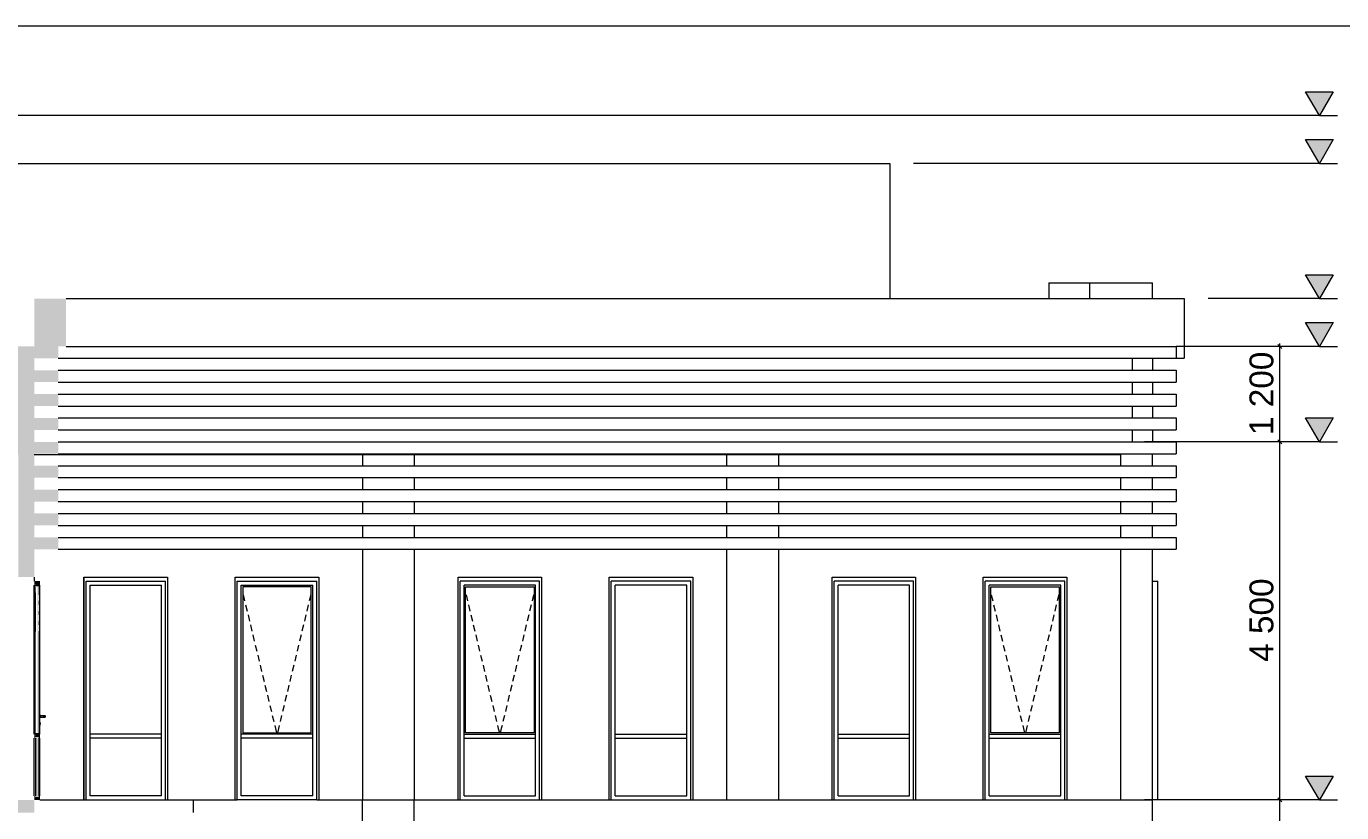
# Model space of a CAD drawing. Header units: millimetres. Extents: x 1499747 to 4230374, y -28481 to 441852.
# Drawn here: x 2547997 to 2564527, y 21343 to 31225 of the extents above; entities that cross this region are included whole.
import ezdxf
from ezdxf.xclip import XClip

# ---------------------------------------------------------------- set-up
doc = ezdxf.new("R2010")
doc.units = ezdxf.units.MM
doc.header["$MEASUREMENT"] = 0
doc.header["$XCLIPFRAME"] = 0
for name, color, linetype, lineweight in [('3 Разрез_22_0_Ном._пера__7_Ном._пера__7', 7, 'Continuous', 18), ('3 Разрез_22_Витражные окна_Ном._пера__1_Ном._пера__7', 7, 'Continuous', 18), ('3 Разрез_22_Витражные окна_Ном._пера__7', 7, 'Continuous', 18), ('3 Разрез_22_Витражные окна_Ном._пера__92_Ном._пера__233', 233, 'Continuous', 18), ('3 Разрез_22_Конструктив - Колонны_Ном._пера__8_Ном._пера__12', 12, 'Continuous', 18), ('3 Разрез_22_Конструктив - Перекрытия_Ном._пера__1_Ном._пера__7', 7, 'Continuous', 18), ('3 Разрез_22_Конструктив - Перекрытия_Ном._пера__7', 7, 'Continuous', 18), ('3 Разрез_22_Конструктив - Стены Ненесущие Газоблок_Ном._пера__1_Ном._пера__7', 7, 'Continuous', 18), ('3 Разрез_22_Конструктив - Стены Ненесущие Газоблок_Ном._пера__7', 7, 'Continuous', 18), ('3 Разрез_22_Конструктив - Стены Ненесущие Газоблок_Ном._пера__87_Ном._пера__251', 251, 'Continuous', 18), ('3 Разрез_22_Окна Archicad_Ном._пера__87_Ном._пера__251', 251, 'Continuous', 18), ('3 Разрез_22_Парапет_Ном._пера__20_Ном._пера__1', 1, 'Continuous', 18), ('3 Разрез_22_Парапет_Ном._пера__7', 7, 'Continuous', 18), ('3 Разрез_22_Размер - Общий_Ном._пера__1_Ном._пера__7', 7, 'Continuous', 18), ('3 Разрез_22_Ребра Навес_Ном._пера__1_Ном._пера__7', 7, 'Continuous', 18), ('3 Разрез_22_Ребра Навес_Ном._пера__7', 7, 'Continuous', 18)]:
    doc.layers.add(name, color=color, linetype=linetype, lineweight=lineweight)
doc.layers.add('Чертеж и Рисунок', color=7, linetype='Continuous')
doc.styles.add('СГЕНЕРИР_СТИЛЬ_2', font='arial.ttf')

# ---------------------------------------------------------------- blocks, each defined once
blk = doc.blocks.new('Чертеж_3_22', base_point=(1450000, 29700))
at = {"layer": '3 Разрез_22_Витражные окна_Ном._пера__7', "linetype": 'Continuous'}
for points in [[(1441895, 51878), (1441904, 51878), (1441904, 51883), (1441910, 51883), (1441910, 51893), (1441950, 51893), (1441950, 51883), (1441959, 51883), (1441959, 51878), (1441965, 51878), (1441965, 51928), (1441895, 51928)], [(1441899, 51858), (1441904, 51858), (1441904, 51878), (1441899, 51878)], [(1441904, 51863), (1441959, 51863), (1441959, 51883), (1441949, 51883), (1441949, 51878), (1441911, 51878), (1441911, 51883), (1441904, 51883)], [(1441911, 51878), (1441949, 51878), (1441949, 51893), (1441911, 51893)], [(1441933, 50018), (1441949, 50018), (1441949, 51863), (1441933, 51863)], [(1441910, 50003), (1441895, 50003), (1441895, 49953), (1441910, 49953), (1441910, 49968), (1441950, 49968), (1441950, 49953), (1441965, 49953), (1441965, 50003), (1441950, 50003), (1441950, 49988), (1441910, 49988)], [(1441899, 50003), (1441904, 50003), (1441904, 50023), (1441899, 50023)], [(1441904, 50018), (1441904, 50003), (1441910, 50003), (1441910, 49998), (1441911, 49998), (1441911, 50003), (1441949, 50003), (1441949, 49998), (1441950, 49998), (1441950, 50003), (1441959, 50003), (1441959, 50018)], [(1441911, 49988), (1441949, 49988), (1441949, 50003), (1441911, 50003)], [(1441911, 49213), (1441949, 49213), (1441949, 49968), (1441911, 49968)], [(1441895, 49178), (1441965, 49178), (1441965, 49228), (1441950, 49228), (1441950, 49213), (1441910, 49213), (1441910, 49228), (1441895, 49228)]]:
    blk.add_hatch(color=256, dxfattribs=at).paths.add_polyline_path(points)
at = {"layer": '3 Разрез_22_Конструктив - Перекрытия_Ном._пера__7', "linetype": 'Continuous'}
for points in [[(1438095, 53518), (1441895, 53518), (1441895, 53678), (1438095, 53678)], [(1438095, 49178), (1438095, 49018), (1441895, 49018), (1441895, 49178)]]:
    blk.add_hatch(color=256, dxfattribs=at).paths.add_polyline_path(points)
at = {"layer": '3 Разрез_22_Конструктив - Стены Ненесущие Газоблок_Ном._пера__7', "linetype": 'Continuous'}
for points in [[(1441645, 53678), (1441895, 53678), (1441895, 54878), (1441645, 54878)], [(1441695, 51978), (1441895, 51978), (1441895, 53518), (1441695, 53518)]]:
    blk.add_hatch(color=256, dxfattribs=at).paths.add_polyline_path(points)
at = {"layer": '3 Разрез_22_Парапет_Ном._пера__7', "linetype": 'Continuous'}
blk.add_hatch(color=256, dxfattribs=at).paths.add_polyline_path([(1441895, 54878), (1442195, 54878), (1442195, 54878), (1442295, 54878), (1442295, 55478), (1441895, 55478)])
at = {"layer": '3 Разрез_22_Размер - Общий_Ном._пера__1_Ном._пера__7', "linetype": 'Continuous'}
for points in [[(1458045, 57778), (1458219, 58078), (1457871, 58078)], [(1458045, 57178), (1458219, 57478), (1457871, 57478)], [(1458045, 55478), (1458219, 55778), (1457871, 55778)], [(1458045, 54878), (1458219, 55178), (1457871, 55178)], [(1458045, 53678), (1458219, 53978), (1457871, 53978)], [(1458045, 49178), (1458219, 49478), (1457871, 49478)]]:
    blk.add_hatch(color=256, dxfattribs=at).paths.add_polyline_path(points)
at = {"layer": '3 Разрез_22_Ребра Навес_Ном._пера__7', "linetype": 'Continuous'}
for points in [[(1442195, 54878), (1441895, 54878), (1441895, 54728), (1442195, 54728)], [(1442195, 54578), (1441895, 54578), (1441895, 54428), (1442195, 54428)], [(1441895, 54128), (1442195, 54128), (1442195, 54278), (1441895, 54278)], [(1441895, 53828), (1442195, 53828), (1442195, 53978), (1441895, 53978)], [(1442195, 53678), (1441895, 53678), (1441895, 53528), (1442195, 53528)], [(1441895, 53378), (1441895, 53228), (1442195, 53228), (1442195, 53378)], [(1442195, 53078), (1441895, 53078), (1441895, 52928), (1442195, 52928)], [(1441895, 52778), (1441895, 52628), (1442195, 52628), (1442195, 52778)], [(1441895, 52328), (1442195, 52328), (1442195, 52478), (1441895, 52478)]]:
    blk.add_hatch(color=256, dxfattribs=at).paths.add_polyline_path(points)
at = {"layer": '3 Разрез_22_0_Ном._пера__7_Ном._пера__7', "linetype": 'Continuous', "flags": 128}
blk.add_lwpolyline([(1410000, 58900), (1410000, 500), (1491500, 500), (1491500, 58900)], close=True, dxfattribs=at)
at = {"layer": '3 Разрез_22_Витражные окна_Ном._пера__1_Ном._пера__7', "linetype": 'Continuous'}
for p, q in [((1442545, 51928), (1443545, 51928)), ((1442545, 51478), (1442545, 51928)), ((1443545, 51478), (1443545, 51928)), ((1443545, 51578), (1443545, 51928)), ((1443545, 51927), (1443545, 51928)), ((1443545, 51928), (1443545, 51928)), ((1444444, 51928), (1445444, 51928)), ((1444444, 51478), (1444444, 51928)), ((1445444, 51927), (1445445, 51928)), ((1445444, 51928), (1445445, 51928)), ((1445444, 51478), (1445444, 51928)), ((1445445, 51578), (1445445, 51928)), ((1445445, 51578), (1445445, 51928)), ((1447245, 51478), (1447245, 51928)), ((1448245, 51928), (1447245, 51928)), ((1448245, 51478), (1448245, 51928)), ((1448245, 51578), (1448245, 51928)), ((1448245, 51927), (1448245, 51928)), ((1448245, 51928), (1448245, 51928)), ((1449145, 51478), (1449145, 51928)), ((1450145, 51928), (1449145, 51928)), ((1449145, 51928), (1449145, 51928)), ((1449145, 51928), (1449145, 51927)), ((1449145, 51578), (1449145, 51928)), ((1450145, 51478), (1450145, 51928)), ((1451945, 51478), (1451945, 51928)), ((1452945, 51928), (1451945, 51928)), ((1451945, 51928), (1451945, 51928)), ((1451945, 51928), (1451945, 51927)), ((1451945, 51578), (1451945, 51928)), ((1452945, 51478), (1452945, 51928)), ((1453844, 51478), (1453844, 51928)), ((1454844, 51928), (1453844, 51928)), ((1454845, 51928), (1454844, 51928)), ((1454845, 51928), (1454844, 51927)), ((1454844, 51478), (1454844, 51928)), ((1454845, 51578), (1454845, 51928)), ((1455945, 51928), (1456015, 51928)), ((1456015, 51578), (1456015, 51928)), ((1441895, 51578), (1441895, 51878)), ((1441899, 50023), (1441899, 51858)), ((1441904, 51779), (1441904, 51858)), ((1441959, 51756), (1441959, 51863)), ((1441965, 51578), (1441965, 51878)), ((1442595, 51878), (1443495, 51878)), ((1442595, 51478), (1442595, 51878)), ((1443495, 51478), (1443495, 51878)), ((1444494, 51878), (1445394, 51878)), ((1444494, 51478), (1444494, 51878)), ((1444514, 51858), (1444514, 50023)), ((1445374, 51858), (1444514, 51858)), ((1445374, 50023), (1445374, 51858)), ((1445394, 51478), (1445394, 51878)), ((1447295, 51478), (1447295, 51878)), ((1448195, 51878), (1447295, 51878)), ((1447315, 50023), (1447315, 51858)), ((1447315, 51858), (1448175, 51858)), ((1448175, 51858), (1448175, 50023)), ((1448195, 51478), (1448195, 51878)), ((1449195, 51478), (1449195, 51878)), ((1450095, 51878), (1449195, 51878)), ((1450095, 51478), (1450095, 51878)), ((1451995, 51478), (1451995, 51878)), ((1452895, 51878), (1451995, 51878)), ((1452895, 51478), (1452895, 51878)), ((1453894, 51478), (1453894, 51878)), ((1454794, 51878), (1453894, 51878)), ((1453914, 50023), (1453914, 51858)), ((1453914, 51858), (1454774, 51858)), ((1454774, 51858), (1454774, 50023)), ((1454794, 51478), (1454794, 51878)), ((1441895, 50178), (1441895, 51578)), ((1441959, 51630), (1441959, 51678)), ((1441965, 50178), (1441965, 51578)), ((1443545, 50178), (1443545, 51578)), ((1443545, 51578), (1443545, 51578)), ((1445445, 51578), (1445444, 51578)), ((1445445, 50178), (1445445, 51578)), ((1445445, 50178), (1445445, 51578)), ((1448245, 50178), (1448245, 51578)), ((1448245, 51578), (1448245, 51578)), ((1449145, 51578), (1449145, 51578)), ((1449145, 50178), (1449145, 51578)), ((1451945, 51578), (1451945, 51578)), ((1451945, 50178), (1451945, 51578)), ((1454845, 51578), (1454844, 51578)), ((1454845, 50178), (1454845, 51578)), ((1456015, 50178), (1456015, 51578)), ((1441959, 51504), (1441959, 51552)), ((1441959, 51377), (1441959, 51426)), ((1442545, 49978), (1442545, 51478)), ((1442595, 50003), (1442595, 51478)), ((1443495, 50003), (1443495, 51478)), ((1443545, 49978), (1443545, 51478)), ((1444444, 49978), (1444444, 51478)), ((1444494, 50003), (1444494, 51478)), ((1445394, 50003), (1445394, 51478)), ((1445444, 49978), (1445444, 51478)), ((1447245, 49978), (1447245, 51478)), ((1447295, 50003), (1447295, 51478)), ((1448195, 50003), (1448195, 51478)), ((1448245, 49978), (1448245, 51478)), ((1449145, 49978), (1449145, 51478)), ((1449195, 50003), (1449195, 51478)), ((1450095, 50003), (1450095, 51478)), ((1450145, 49978), (1450145, 51478)), ((1451945, 49978), (1451945, 51478)), ((1451995, 50003), (1451995, 51478)), ((1452895, 50003), (1452895, 51478)), ((1452945, 49978), (1452945, 51478)), ((1453844, 49978), (1453844, 51478)), ((1453894, 50003), (1453894, 51478)), ((1454794, 50003), (1454794, 51478)), ((1454844, 49978), (1454844, 51478)), ((1441904, 50023), (1441904, 51293)), ((1441959, 50018), (1441959, 51299)), ((1441895, 50003), (1441895, 50178)), ((1441972, 50239), (1441965, 50240)), ((1441972, 50216), (1441965, 50216)), ((1441965, 50003), (1441965, 50178)), ((1441966, 50152), (1441965, 50152)), ((1441966, 50114), (1441965, 50113)), ((1441966, 50152), (1441966, 50133)), ((1441968, 50148), (1441966, 50149)), ((1441968, 50135), (1441966, 50134)), ((1441966, 50133), (1441966, 50114)), ((1441968, 50148), (1441968, 50142)), ((1441968, 50142), (1441968, 50135)), ((1441972, 50239), (1441972, 50228)), ((1441972, 50238), (1442023, 50238)), ((1441972, 50228), (1441972, 50216)), ((1441972, 50220), (1442016, 50220)), ((1442009, 50235), (1442006, 50235)), ((1442006, 50235), (1442006, 50221)), ((1442006, 50235), (1442013, 50235)), ((1442006, 50221), (1442009, 50220)), ((1442006, 50221), (1442013, 50221)), ((1442016, 50236), (1442009, 50235)), ((1442009, 50220), (1442016, 50220)), ((1442016, 50235), (1442013, 50235)), ((1442013, 50235), (1442013, 50221)), ((1442013, 50221), (1442016, 50220)), ((1442020, 50236), (1442016, 50236)), ((1442023, 50236), (1442016, 50235)), ((1442016, 50220), (1442020, 50219)), ((1442016, 50220), (1442023, 50220)), ((1442023, 50237), (1442020, 50236)), ((1442020, 50219), (1442023, 50218)), ((1442023, 50238), (1442023, 50237)), ((1442027, 50236), (1442023, 50236)), ((1442023, 50220), (1442027, 50219)), ((1442023, 50218), (1442023, 50218)), ((1442030, 50237), (1442027, 50236)), ((1442027, 50219), (1442030, 50218)), ((1442030, 50238), (1442030, 50237)), ((1442030, 50237), (1442030, 50218)), ((1442030, 50218), (1442030, 50218)), ((1443545, 49978), (1443545, 50178)), ((1443545, 50178), (1443545, 50178)), ((1445445, 50178), (1445444, 50178)), ((1445445, 49978), (1445445, 50178)), ((1445445, 49978), (1445445, 50178)), ((1448245, 49978), (1448245, 50178)), ((1448245, 50178), (1448245, 50178)), ((1449145, 50178), (1449145, 50178)), ((1449145, 49978), (1449145, 50178)), ((1451945, 50178), (1451945, 50178)), ((1451945, 49978), (1451945, 50178)), ((1454845, 50178), (1454844, 50178)), ((1454845, 49978), (1454845, 50178)), ((1456015, 49978), (1456015, 50178)), ((1441895, 49228), (1441895, 49953)), ((1441910, 49953), (1441910, 49228)), ((1441950, 49953), (1441950, 49228)), ((1441965, 49228), (1441965, 49953)), ((1442545, 49178), (1442545, 49978)), ((1442595, 49978), (1442595, 50003)), ((1443495, 50003), (1442595, 50003)), ((1442595, 49953), (1442595, 49978)), ((1442595, 49228), (1442595, 49953)), ((1443495, 49953), (1442595, 49953)), ((1443495, 49978), (1443495, 50003)), ((1443495, 49953), (1443495, 49978)), ((1443495, 49228), (1443495, 49953)), ((1443545, 49178), (1443545, 49978)), ((1443545, 49178), (1443545, 49978)), ((1443545, 49978), (1443545, 49978)), ((1444444, 49178), (1444444, 49978)), ((1444494, 49978), (1444494, 50003)), ((1445394, 50003), (1444494, 50003)), ((1444494, 49953), (1444494, 49978)), ((1444494, 49228), (1444494, 49953)), ((1445394, 49953), (1444494, 49953)), ((1444514, 50023), (1445374, 50023)), ((1445394, 49978), (1445394, 50003)), ((1445394, 49953), (1445394, 49978)), ((1445394, 49228), (1445394, 49953)), ((1445445, 49978), (1445444, 49978)), ((1445444, 49178), (1445444, 49978)), ((1445445, 49178), (1445445, 49978)), ((1445445, 49178), (1445445, 49978)), ((1447245, 49178), (1447245, 49978)), ((1447295, 49978), (1447295, 50003)), ((1447295, 50003), (1448195, 50003)), ((1447295, 49953), (1447295, 49978)), ((1447295, 49228), (1447295, 49953)), ((1447295, 49953), (1448195, 49953)), ((1448175, 50023), (1447315, 50023)), ((1448195, 49978), (1448195, 50003)), ((1448195, 49953), (1448195, 49978)), ((1448195, 49228), (1448195, 49953)), ((1448245, 49178), (1448245, 49978)), ((1448245, 49978), (1448245, 49978)), ((1448245, 49178), (1448245, 49978)), ((1449145, 49178), (1449145, 49978)), ((1449145, 49178), (1449145, 49978)), ((1449145, 49978), (1449145, 49978)), ((1449195, 49978), (1449195, 50003)), ((1449195, 50003), (1450095, 50003)), ((1449195, 49953), (1449195, 49978)), ((1449195, 49228), (1449195, 49953)), ((1449195, 49953), (1450095, 49953)), ((1450095, 49978), (1450095, 50003)), ((1450095, 49953), (1450095, 49978)), ((1450095, 49228), (1450095, 49953)), ((1450145, 49178), (1450145, 49978)), ((1451945, 49178), (1451945, 49978)), ((1451945, 49978), (1451945, 49978)), ((1451945, 49178), (1451945, 49978)), ((1451995, 49978), (1451995, 50003)), ((1451995, 50003), (1452895, 50003)), ((1451995, 49953), (1451995, 49978)), ((1451995, 49228), (1451995, 49953)), ((1451995, 49953), (1452895, 49953)), ((1452895, 49978), (1452895, 50003)), ((1452895, 49953), (1452895, 49978)), ((1452895, 49228), (1452895, 49953)), ((1452945, 49178), (1452945, 49978)), ((1453844, 49178), (1453844, 49978)), ((1453894, 49978), (1453894, 50003)), ((1453894, 50003), (1454794, 50003)), ((1453894, 49953), (1453894, 49978)), ((1453894, 49228), (1453894, 49953)), ((1453894, 49953), (1454794, 49953)), ((1454774, 50023), (1453914, 50023)), ((1454794, 49978), (1454794, 50003)), ((1454794, 49953), (1454794, 49978)), ((1454794, 49228), (1454794, 49953)), ((1454845, 49978), (1454844, 49978)), ((1454844, 49178), (1454844, 49978)), ((1454845, 49178), (1454845, 49978)), ((1456015, 49178), (1456015, 49978)), ((1443495, 49228), (1442595, 49228)), ((1443545, 49178), (1443545, 49178)), ((1445444, 49178), (1444444, 49178)), ((1445394, 49228), (1444494, 49228)), ((1445445, 49178), (1445444, 49178)), ((1447245, 49178), (1448245, 49178)), ((1447295, 49228), (1448195, 49228)), ((1448245, 49178), (1448245, 49178)), ((1449145, 49178), (1450145, 49178)), ((1449145, 49178), (1449145, 49178)), ((1449195, 49228), (1450095, 49228)), ((1451945, 49178), (1451945, 49178)), ((1451945, 49178), (1452945, 49178)), ((1451995, 49228), (1452895, 49228)), ((1453844, 49178), (1454844, 49178)), ((1453894, 49228), (1454794, 49228)), ((1454844, 49178), (1454845, 49178)), ((1456015, 49178), (1455945, 49178))]:
    blk.add_line(p, q, dxfattribs=at)
at = {"layer": '3 Разрез_22_Витражные окна_Ном._пера__92_Ном._пера__233', "linetype": 'Continuous'}
for p, q in [((1441904, 51779), (1441904, 51293)), ((1441959, 51756), (1441959, 51678)), ((1444520, 51756), (1444538, 51678)), ((1445369, 51756), (1445350, 51678)), ((1447320, 51756), (1447339, 51678)), ((1448169, 51756), (1448150, 51678)), ((1453920, 51756), (1453939, 51678)), ((1454769, 51756), (1454750, 51678)), ((1441959, 51630), (1441959, 51552)), ((1444550, 51630), (1444569, 51552)), ((1445338, 51630), (1445319, 51552)), ((1447351, 51630), (1447369, 51552)), ((1448139, 51630), (1448120, 51552)), ((1453950, 51630), (1453969, 51552)), ((1454738, 51630), (1454720, 51552)), ((1441959, 51504), (1441959, 51426)), ((1444581, 51504), (1444599, 51426)), ((1445308, 51504), (1445289, 51426)), ((1447381, 51504), (1447400, 51426)), ((1448108, 51504), (1448089, 51426)), ((1453981, 51504), (1454000, 51426)), ((1454708, 51504), (1454689, 51426)), ((1441959, 51377), (1441959, 51299)), ((1444611, 51377), (1444630, 51299)), ((1444642, 51251), (1444660, 51173)), ((1445247, 51251), (1445228, 51173)), ((1445277, 51377), (1445258, 51299)), ((1447412, 51377), (1447430, 51299)), ((1447442, 51251), (1447461, 51173)), ((1448047, 51251), (1448028, 51173)), ((1448078, 51377), (1448059, 51299)), ((1454011, 51377), (1454030, 51299)), ((1454042, 51251), (1454061, 51173)), ((1454647, 51251), (1454628, 51173)), ((1454677, 51377), (1454659, 51299)), ((1444672, 51124), (1444691, 51047)), ((1445216, 51124), (1445197, 51047)), ((1447473, 51124), (1447491, 51047)), ((1448017, 51124), (1447998, 51047)), ((1454072, 51124), (1454091, 51047)), ((1454616, 51124), (1454598, 51047)), ((1444703, 50998), (1444721, 50920)), ((1445186, 50998), (1445167, 50920)), ((1447503, 50998), (1447522, 50920)), ((1447986, 50998), (1447967, 50920)), ((1454103, 50998), (1454122, 50920)), ((1454586, 50998), (1454567, 50920)), ((1444733, 50872), (1444752, 50794)), ((1445155, 50872), (1445136, 50794)), ((1447534, 50872), (1447552, 50794)), ((1447956, 50872), (1447937, 50794)), ((1454133, 50872), (1454152, 50794)), ((1454555, 50872), (1454537, 50794)), ((1444764, 50745), (1444782, 50668)), ((1444794, 50619), (1444813, 50541)), ((1445094, 50619), (1445075, 50541)), ((1445125, 50745), (1445106, 50668)), ((1447564, 50745), (1447583, 50668)), ((1447595, 50619), (1447613, 50541)), ((1447895, 50619), (1447876, 50541)), ((1447925, 50745), (1447906, 50668)), ((1454164, 50745), (1454183, 50668)), ((1454194, 50619), (1454213, 50541)), ((1454494, 50619), (1454476, 50541)), ((1454525, 50745), (1454506, 50668)), ((1444825, 50493), (1444843, 50415)), ((1445064, 50493), (1445045, 50415)), ((1447625, 50493), (1447644, 50415)), ((1447864, 50493), (1447845, 50415)), ((1454225, 50493), (1454244, 50415)), ((1454464, 50493), (1454445, 50415)), ((1444855, 50366), (1444874, 50288)), ((1445033, 50366), (1445014, 50288)), ((1447656, 50366), (1447674, 50288)), ((1447834, 50366), (1447815, 50288)), ((1454255, 50366), (1454274, 50288)), ((1454433, 50366), (1454415, 50288)), ((1444886, 50240), (1444904, 50162)), ((1444916, 50113), (1444925, 50075)), ((1444972, 50113), (1444963, 50075)), ((1445003, 50240), (1444984, 50162)), ((1447686, 50240), (1447705, 50162)), ((1447717, 50113), (1447726, 50075)), ((1447773, 50113), (1447763, 50075)), ((1447803, 50240), (1447784, 50162)), ((1454286, 50240), (1454305, 50162)), ((1454316, 50113), (1454326, 50075)), ((1454372, 50113), (1454363, 50075)), ((1454403, 50240), (1454384, 50162)), ((1444925, 50075), (1444938, 50023)), ((1444963, 50075), (1444950, 50023)), ((1447726, 50075), (1447739, 50023)), ((1447763, 50075), (1447751, 50023)), ((1454326, 50075), (1454338, 50023)), ((1454363, 50075), (1454350, 50023))]:
    blk.add_line(p, q, dxfattribs=at)
at = {"layer": '3 Разрез_22_Конструктив - Колонны_Ном._пера__8_Ном._пера__12', "linetype": 'Continuous'}
for p, q in [((1446020, 53518), (1446020, 53528)), ((1446670, 53518), (1446670, 53528)), ((1450595, 53518), (1450595, 53528)), ((1451245, 53518), (1451245, 53528)), ((1455545, 53518), (1455545, 53528)), ((1455945, 53378), (1455945, 53528)), ((1455945, 53078), (1455945, 53228)), ((1455945, 52778), (1455945, 52928)), ((1455945, 52478), (1455945, 52628)), ((1455945, 49178), (1455945, 52328)), ((1446019, 49178), (1446670, 49178)), ((1446019, 45428), (1446019, 49178)), ((1446670, 45428), (1446670, 49178)), ((1455545, 49178), (1455945, 49178)), ((1455945, 45428), (1455945, 49178))]:
    blk.add_line(p, q, dxfattribs=at)
at = {"layer": '3 Разрез_22_Конструктив - Перекрытия_Ном._пера__1_Ном._пера__7', "linetype": 'Continuous'}
for p, q in [((1441895, 53518), (1451245, 53518)), ((1441965, 49178), (1443895, 49178)), ((1443895, 49018), (1443895, 49178)), ((1443895, 49178), (1444420, 49178)), ((1444420, 49178), (1444444, 49178)), ((1445444, 49178), (1445470, 49178)), ((1445470, 49178), (1446019, 49178)), ((1446670, 49178), (1447245, 49178)), ((1448245, 49178), (1449145, 49178)), ((1450145, 49178), (1451245, 49178)), ((1451920, 49178), (1451945, 49178)), ((1452945, 49178), (1452970, 49178)), ((1453820, 49178), (1453844, 49178)), ((1454844, 49178), (1454870, 49178))]:
    blk.add_line(p, q, dxfattribs=at)
at = {"layer": '3 Разрез_22_Конструктив - Стены Ненесущие Газоблок_Ном._пера__1_Ном._пера__7', "linetype": 'Continuous'}
for p, q in [((1441445, 57178), (1452545, 57178)), ((1452545, 57178), (1452645, 57178)), ((1452645, 57178), (1452645, 55478)), ((1454645, 55678), (1454645, 55478)), ((1454645, 55678), (1455155, 55678)), ((1455155, 55678), (1455155, 55478)), ((1455155, 55678), (1455945, 55678)), ((1455945, 55478), (1455945, 55678))]:
    blk.add_line(p, q, dxfattribs=at)
at = {"layer": '3 Разрез_22_Конструктив - Стены Ненесущие Газоблок_Ном._пера__87_Ном._пера__251', "linetype": 'Continuous'}
for p, q in [((1455695, 54578), (1455695, 54728)), ((1455945, 54728), (1455945, 54578)), ((1455695, 54278), (1455695, 54428)), ((1455945, 54428), (1455945, 54278)), ((1455695, 53978), (1455695, 54128)), ((1455945, 54128), (1455945, 53978)), ((1455695, 53678), (1455695, 53828)), ((1455945, 53828), (1455945, 53678)), ((1446020, 53518), (1446020, 53378)), ((1446670, 53518), (1446670, 53378)), ((1450595, 53518), (1450595, 53378)), ((1451245, 53518), (1451245, 53378)), ((1451245, 53518), (1455545, 53518)), ((1455545, 53518), (1455545, 53378)), ((1446020, 53228), (1446020, 53078)), ((1446670, 53228), (1446670, 53078)), ((1450595, 53228), (1450595, 53078)), ((1451245, 53228), (1451245, 53078)), ((1455545, 53228), (1455545, 53078)), ((1446020, 52928), (1446020, 52778)), ((1446670, 52928), (1446670, 52778)), ((1450595, 52928), (1450595, 52778)), ((1451245, 52928), (1451245, 52778)), ((1455545, 52928), (1455545, 52778)), ((1446020, 52628), (1446020, 52478)), ((1446670, 52628), (1446670, 52478)), ((1450595, 52628), (1450595, 52478)), ((1451245, 52628), (1451245, 52478)), ((1455545, 52628), (1455545, 52478)), ((1446020, 52328), (1446020, 49178)), ((1446670, 52328), (1446670, 49178)), ((1450595, 52328), (1450595, 49178)), ((1451245, 52328), (1451245, 49178)), ((1455545, 52328), (1455545, 49178)), ((1451245, 49178), (1451920, 49178)), ((1452970, 49178), (1453820, 49178)), ((1454870, 49178), (1455545, 49178))]:
    blk.add_line(p, q, dxfattribs=at)
at = {"layer": '3 Разрез_22_Окна Archicad_Ном._пера__87_Ном._пера__251', "linetype": 'Continuous'}
for p, q in [((1441895, 51978), (1441895, 51928)), ((1442519, 51978), (1443569, 51978)), ((1442519, 49178), (1442519, 51978)), ((1442520, 49178), (1442520, 51978)), ((1443569, 51978), (1443569, 49178)), ((1444420, 51978), (1445470, 51978)), ((1444420, 49178), (1444420, 51978)), ((1444420, 49178), (1444420, 51978)), ((1445470, 51978), (1445470, 49178)), ((1447220, 49178), (1447220, 51978)), ((1447220, 51978), (1448270, 51978)), ((1447220, 49178), (1447220, 51978)), ((1448270, 51978), (1448270, 49178)), ((1449120, 51978), (1450170, 51978)), ((1449120, 49178), (1449120, 51978)), ((1450170, 51978), (1450170, 49178)), ((1450170, 51978), (1450170, 49178)), ((1451920, 51978), (1452970, 51978)), ((1451920, 49178), (1451920, 51978)), ((1452970, 51978), (1452970, 49178)), ((1452970, 51978), (1452970, 49178)), ((1453820, 51978), (1454870, 51978)), ((1453820, 49178), (1453820, 51978)), ((1454870, 51978), (1454870, 49178)), ((1454870, 51978), (1454870, 49178))]:
    blk.add_line(p, q, dxfattribs=at)
at = {"layer": '3 Разрез_22_Парапет_Ном._пера__20_Ном._пера__1', "linetype": 'Continuous'}
for p, q in [((1442295, 55478), (1456245, 55478)), ((1456245, 55478), (1456345, 55478)), ((1456345, 55478), (1456345, 54878)), ((1442295, 54878), (1456245, 54878)), ((1456345, 54878), (1456245, 54878))]:
    blk.add_line(p, q, dxfattribs=at)
at = {"layer": '3 Разрез_22_Размер - Общий_Ном._пера__1_Ном._пера__7', "linetype": 'Continuous'}
for p, q in [((1458045, 57778), (1457871, 58078)), ((1457871, 58078), (1458219, 58078)), ((1458219, 58078), (1458045, 57778)), ((1458045, 57778), (1440520, 57778)), ((1458045, 57778), (1458270, 57778)), ((1458045, 57178), (1457871, 57478)), ((1457871, 57478), (1458219, 57478)), ((1458219, 57478), (1458045, 57178)), ((1458045, 57178), (1452945, 57178)), ((1458045, 57178), (1458270, 57178)), ((1458045, 55478), (1457871, 55778)), ((1457871, 55778), (1458219, 55778)), ((1458219, 55778), (1458045, 55478)), ((1458045, 55478), (1456645, 55478)), ((1458045, 55478), (1458270, 55478)), ((1458045, 54878), (1457871, 55178)), ((1457871, 55178), (1458219, 55178)), ((1458219, 55178), (1458045, 54878)), ((1457573, 54853), (1457523, 54903)), ((1457548, 54878), (1457548, 54915)), ((1458045, 54878), (1456245, 54878)), ((1457595, 54878), (1456245, 54878)), ((1457548, 53678), (1457548, 54878)), ((1458045, 54878), (1458270, 54878)), ((1458045, 53678), (1457871, 53978)), ((1457871, 53978), (1458219, 53978)), ((1458219, 53978), (1458045, 53678)), ((1458045, 53678), (1455845, 53678)), ((1457595, 53678), (1455845, 53678)), ((1457595, 53678), (1455845, 53678)), ((1457523, 53703), (1457573, 53653)), ((1457523, 53703), (1457573, 53653)), ((1457548, 49178), (1457548, 53678)), ((1458045, 53678), (1458270, 53678)), ((1458045, 49178), (1457871, 49478)), ((1457871, 49478), (1458219, 49478)), ((1458219, 49478), (1458045, 49178)), ((1458045, 49178), (1455845, 49178)), ((1457595, 49178), (1455845, 49178)), ((1457595, 49178), (1455845, 49178)), ((1457523, 49203), (1457573, 49153)), ((1457523, 49203), (1457573, 49153)), ((1457548, 45428), (1457548, 49178)), ((1458045, 49178), (1458270, 49178))]:
    blk.add_line(p, q, dxfattribs=at)
at = {"layer": '3 Разрез_22_Ребра Навес_Ном._пера__1_Ном._пера__7', "linetype": 'Continuous'}
for p, q in [((1442195, 54728), (1456245, 54728)), ((1456245, 54878), (1456245, 54728)), ((1456245, 54728), (1456345, 54728)), ((1456345, 54878), (1456345, 54728)), ((1442195, 54578), (1456245, 54578)), ((1456245, 54578), (1456245, 54428)), ((1442195, 54428), (1456245, 54428)), ((1442195, 54278), (1456245, 54278)), ((1456245, 54278), (1456245, 54128)), ((1442195, 54128), (1456245, 54128)), ((1442195, 53978), (1456245, 53978)), ((1456245, 53978), (1456245, 53828)), ((1442195, 53828), (1456245, 53828)), ((1442195, 53678), (1456245, 53678)), ((1456245, 53678), (1456245, 53528)), ((1442195, 53528), (1456245, 53528)), ((1442195, 53378), (1456245, 53378)), ((1442195, 53228), (1456245, 53228)), ((1456245, 53378), (1456245, 53228)), ((1442195, 53078), (1456245, 53078)), ((1456245, 53078), (1456245, 52928)), ((1442195, 52928), (1456245, 52928)), ((1442195, 52778), (1456245, 52778)), ((1456245, 52778), (1456245, 52628)), ((1442195, 52628), (1456245, 52628)), ((1442195, 52478), (1456245, 52478)), ((1456245, 52478), (1456245, 52328)), ((1442195, 52328), (1456245, 52328))]:
    blk.add_line(p, q, dxfattribs=at)
at = {"layer": '3 Разрез_22_Размер - Общий_Ном._пера__1_Ном._пера__7', "linetype": 'Continuous', "char_height": 300, "attachment_point": 7, "rotation": 90, "style": 'СГЕНЕРИР_СТИЛЬ_2'}
for s, insert in [('\\A1;{\\pql;\\fArial|b0|i0|c204|p0;\\W1.000000;1\xa0200}', (1457470, 53763)), ('\\A1;{\\pql;\\fArial|b0|i0|c204|p0;\\W1.000000;4\xa0500}', (1457470, 50913))]:
    blk.add_mtext(s, dxfattribs=dict(at, insert=insert))

msp = doc.modelspace()

# ---------------------------------------------------------------- block references
at = {"layer": 'Чертеж и Рисунок', "linetype": 'Continuous'}
ref = msp.add_blockref('Чертеж_3_22', (2556202.85824, 2025.38887), dxfattribs=at)
XClip(ref).set_block_clipping_path([(1408000, 0), (1492000, 59400.0000000006)])

doc.saveas('drawing.dxf')
